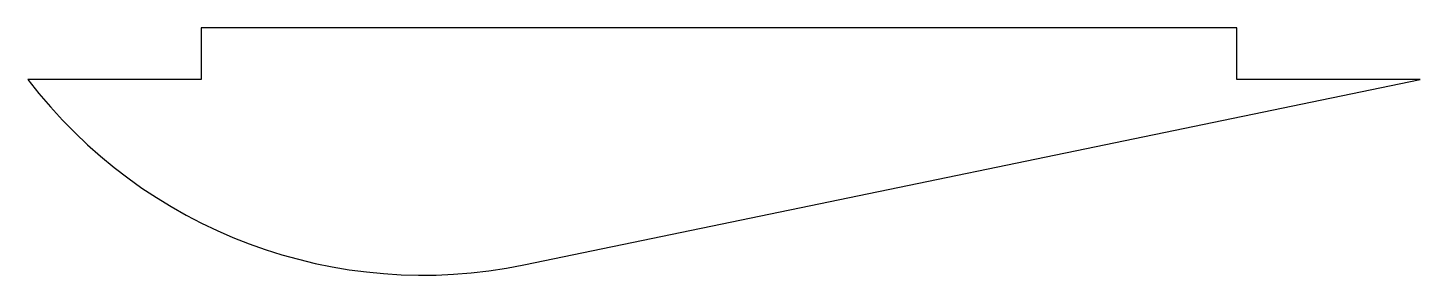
# Model space of a CAD drawing. Header units: millimetres. Extents: x -40.2 to 40.7, y -5.7 to 8.7.
import ezdxf

# ---------------------------------------------------------------- set-up
doc = ezdxf.new("R2010")
doc.units = ezdxf.units.MM
doc.layers.add('PERIMETER', color=5, linetype='CONTINUOUS')

msp = doc.modelspace()

# ---------------------------------------------------------------- linework, layer by layer
at = {"layer": 'PERIMETER'}
for p, q in [((30.075, 8.729), (-30.075, 8.729)), ((-30.075, 8.729), (-30.075, 5.729)), ((30.075, 5.729), (30.075, 8.729)), ((-30.075, 5.729), (-40.152, 5.729)), ((-11.332, -5.065), (40.731, 5.729)), ((40.731, 5.729), (30.075, 5.729))]:
    msp.add_line(p, q, dxfattribs=at)
msp.add_arc((-17.187, 23.173), 28.839, 217.2206, 281.71295, dxfattribs=at)

doc.saveas('drawing.dxf')
